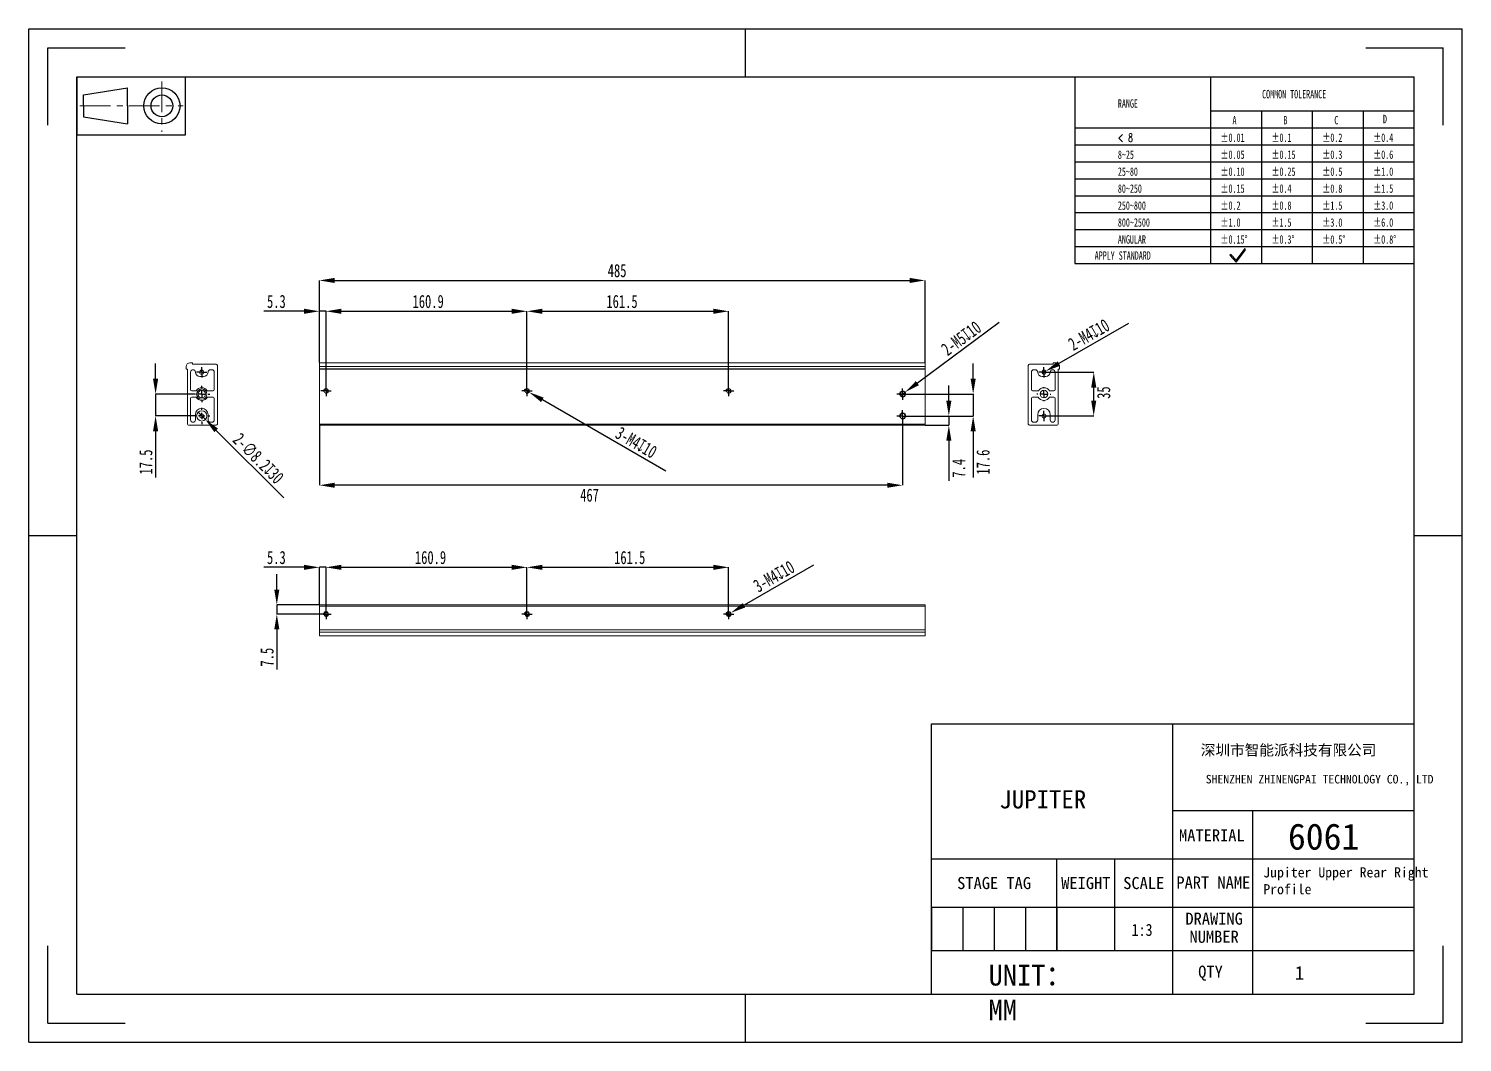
# Model space of a CAD drawing. Header units: millimetres. Extents: x 369 to 752, y 5 to 275.
import ezdxf

# ---------------------------------------------------------------- set-up
doc = ezdxf.new("R2010")
doc.units = ezdxf.units.MM
doc.header["$PDSIZE"] = -1
doc.linetypes.add('CENTER', pattern=[10.16, 6.35, -1.27, 1.27, -1.27])
doc.linetypes.add('CENTERX2', pattern=[20.32, 12.7, -2.54, 2.54, -2.54])
doc.layers.add('DEFAULT_1', color=7, linetype='CENTER', lineweight=18)
doc.layers.add('尺寸线层', color=3, linetype='Continuous', lineweight=18)
doc.layers.add('图框', color=7, linetype='Continuous')
doc.styles.add('SLDTEXTSTYLE4', font='TXT', dxfattribs={"width": 0.7})
doc.styles.add('SLDTEXTSTYLE5', font='TXT', dxfattribs={"width": 0.642857, "bigfont": 'bigfont'})
doc.styles.add('TEXTSTYLE_2', font='')
doc.styles.add('TEXTSTYLE_3', font='')
doc.styles.get('TEXTSTYLE_2').set_extended_font_data('宋体')
doc.styles.get('TEXTSTYLE_3').set_extended_font_data('宋体')
doc.dimstyles.new('SLDDIMSTYLE0', dxfattribs={"dimtxt": 3.5, "dimasz": 4.08, "dimexe": 0, "dimexo": 0.0625, "dimgap": 0.875, "dimtad": 2, "dimdec": 1, "dimlfac": 3, "dimrnd": 1e-09, "dimzin": 12, "dimdsep": 46, "dimtxsty": 'SLDTEXTSTYLE4', "dimsah": 1, "dimcen": 0.09, "dimadec": 0, "dimazin": 3, "dimtfac": 1, "dimtdec": 1, "dimtofl": 0, "dimtmove": 0, "dimatfit": 3, "dimfxl": 1, "dimfrac": 2, "dimtolj": 1, "dimtzin": 12, "dimarcsym": 0})
doc.dimstyles.new('SLDDIMSTYLE1', dxfattribs={"dimtxt": 3.5, "dimasz": 4.08, "dimexe": 0, "dimexo": 0.0625, "dimgap": 0.875, "dimtad": 2, "dimdec": 1, "dimlfac": 3, "dimrnd": 1e-09, "dimzin": 12, "dimdsep": 46, "dimtxsty": 'SLDTEXTSTYLE4', "dimsah": 1, "dimcen": 0.09, "dimadec": 0, "dimazin": 3, "dimtfac": 1, "dimtdec": 1, "dimtmove": 0, "dimatfit": 0, "dimfxl": 1, "dimfrac": 2, "dimtolj": 1, "dimtzin": 12, "dimarcsym": 0})
doc.dimstyles.new('SLDDIMSTYLE2', dxfattribs={"dimtxt": 3.5, "dimasz": 4.08, "dimexe": 0, "dimexo": 0.0625, "dimgap": 0.875, "dimtad": 2, "dimdec": 1, "dimlfac": 3, "dimrnd": 1e-09, "dimzin": 12, "dimdsep": 46, "dimtxsty": 'SLDTEXTSTYLE4', "dimblk1": 'NONE', "dimsah": 1, "dimcen": 0, "dimadec": 0, "dimazin": 3, "dimtfac": 1, "dimtdec": 1, "dimtmove": 0, "dimatfit": 3, "dimldrblk": 'NONE', "dimfxl": 1, "dimfrac": 2, "dimtolj": 1, "dimtzin": 12, "dimarcsym": 0})
doc.dimstyles.new('SLDDIMSTYLE3', dxfattribs={"dimtxt": 3.5, "dimasz": 4.08, "dimexe": 0, "dimexo": 0.0625, "dimgap": 0.875, "dimtad": 2, "dimdec": 1, "dimlfac": 3, "dimrnd": 1e-09, "dimzin": 12, "dimdsep": 46, "dimtxsty": 'SLDTEXTSTYLE4', "dimblk1": 'NONE', "dimsah": 1, "dimcen": 0, "dimadec": 0, "dimazin": 3, "dimtfac": 1, "dimtdec": 1, "dimtmove": 0, "dimatfit": 3, "dimldrblk": 'NONE', "dimfxl": 1, "dimfrac": 2, "dimtolj": 1, "dimtzin": 12, "dimarcsym": 0})

# ---------------------------------------------------------------- blocks, each defined once
blk = doc.blocks.new('_D')
at = {"layer": 'Defpoints', "color": 0, "transparency": 16777216}
for p in [(608.19, 208.26), (446.53, 186.26), (608.19, 186.26)]:
    blk.add_point(p, dxfattribs=at)
at = {"layer": '图框', "color": 0, "lineweight": -2, "transparency": 16777216}
for p, q in [((446.53, 186.32), (446.53, 208.26)), ((450.61, 208.26), (604.11, 208.26)), ((608.19, 186.32), (608.19, 208.26))]:
    blk.add_line(p, q, dxfattribs=at)
at = {"layer": '图框', "color": 0, "transparency": 16777216}
for points in [[(450.61, 208.94), (450.61, 207.58), (446.53, 208.26)], [(604.11, 208.94), (604.11, 207.58), (608.19, 208.26)]]:
    blk.add_solid(points, dxfattribs=at)
at = {"layer": '图框', "color": 0, "transparency": 16777216, "insert": (525.99, 212.64), "char_height": 3.5, "attachment_point": 2, "style": 'SLDTEXTSTYLE4'}
blk.add_mtext('\\A1;485', dxfattribs=at)
blk = doc.blocks.new('_D_1')
at = {"layer": 'Defpoints', "color": 0, "transparency": 16777216}
for p in [(446.53, 200.03), (446.53, 186.26), (448.29, 178.76)]:
    blk.add_point(p, dxfattribs=at)
at = {"layer": '图框', "color": 0, "lineweight": -2, "transparency": 16777216}
for p, q in [((442.45, 200.03), (431.72, 200.03)), ((446.53, 186.32), (446.53, 200.03)), ((448.29, 200.03), (446.53, 200.03)), ((448.29, 178.82), (448.29, 200.03)), ((452.37, 200.03), (456.45, 200.03))]:
    blk.add_line(p, q, dxfattribs=at)
at = {"layer": '图框', "color": 0, "transparency": 16777216}
for points in [[(442.45, 200.71), (442.45, 199.35), (446.53, 200.03)], [(452.37, 200.71), (452.37, 199.35), (448.29, 200.03)]]:
    blk.add_solid(points, dxfattribs=at)
at = {"layer": '图框', "color": 0, "transparency": 16777216, "insert": (435.04, 204.41), "char_height": 3.5, "attachment_point": 2, "style": 'SLDTEXTSTYLE4'}
blk.add_mtext('\\A1;5.3', dxfattribs=at)
blk = doc.blocks.new('_D_2')
at = {"layer": 'Defpoints', "color": 0, "transparency": 16777216}
for p in [(501.93, 200.03), (448.29, 178.76), (501.93, 178.76)]:
    blk.add_point(p, dxfattribs=at)
at = {"layer": '图框', "color": 0, "lineweight": -2, "transparency": 16777216}
for p, q in [((448.29, 178.82), (448.29, 200.03)), ((452.37, 200.03), (497.85, 200.03)), ((501.93, 178.82), (501.93, 200.03))]:
    blk.add_line(p, q, dxfattribs=at)
at = {"layer": '图框', "color": 0, "transparency": 16777216}
for points in [[(452.37, 200.71), (452.37, 199.35), (448.29, 200.03)], [(497.85, 200.71), (497.85, 199.35), (501.93, 200.03)]]:
    blk.add_solid(points, dxfattribs=at)
at = {"layer": '图框', "color": 0, "transparency": 16777216, "insert": (475.56, 204.41), "char_height": 3.5, "attachment_point": 2, "style": 'SLDTEXTSTYLE4'}
blk.add_mtext('\\A1;160.9', dxfattribs=at)
blk = doc.blocks.new('_D_3')
at = {"layer": 'Defpoints', "color": 0, "transparency": 16777216}
for p in [(555.76, 200.03), (501.93, 178.76), (555.76, 178.76)]:
    blk.add_point(p, dxfattribs=at)
at = {"layer": '图框', "color": 0, "lineweight": -2, "transparency": 16777216}
for p, q in [((501.93, 178.82), (501.93, 200.03)), ((506.01, 200.03), (551.68, 200.03)), ((555.76, 178.82), (555.76, 200.03))]:
    blk.add_line(p, q, dxfattribs=at)
at = {"layer": '图框', "color": 0, "transparency": 16777216}
for points in [[(506.01, 200.71), (506.01, 199.35), (501.93, 200.03)], [(551.68, 200.71), (551.68, 199.35), (555.76, 200.03)]]:
    blk.add_solid(points, dxfattribs=at)
at = {"layer": '图框', "color": 0, "transparency": 16777216, "insert": (527.3, 204.41), "char_height": 3.5, "attachment_point": 2, "style": 'SLDTEXTSTYLE4'}
blk.add_mtext('\\A1;161.5', dxfattribs=at)
blk = doc.blocks.new('_D_4')
at = {"layer": 'Defpoints', "color": 0, "transparency": 16777216}
for p in [(446.53, 169.59), (602.19, 172.06), (446.53, 153.59)]:
    blk.add_point(p, dxfattribs=at)
at = {"layer": '图框', "color": 0, "lineweight": -2, "transparency": 16777216}
for p, q in [((446.53, 169.53), (446.53, 153.59)), ((602.19, 172), (602.19, 153.59)), ((598.11, 153.59), (450.61, 153.59))]:
    blk.add_line(p, q, dxfattribs=at)
at = {"layer": '图框', "color": 0, "transparency": 16777216}
for points in [[(450.61, 154.27), (450.61, 152.91), (446.53, 153.59)], [(598.11, 154.27), (598.11, 152.91), (602.19, 153.59)]]:
    blk.add_solid(points, dxfattribs=at)
at = {"layer": '图框', "color": 0, "transparency": 16777216, "insert": (518.63, 152.72), "char_height": 3.5, "attachment_point": 2, "style": 'SLDTEXTSTYLE4'}
blk.add_mtext('\\A1;467', dxfattribs=at)
blk = doc.blocks.new('_D_5')
at = {"layer": 'Defpoints', "color": 0, "transparency": 16777216}
for p in [(602.19, 177.93), (621.04, 177.93), (602.19, 172.06)]:
    blk.add_point(p, dxfattribs=at)
at = {"layer": '图框', "color": 0, "lineweight": -2, "transparency": 16777216}
for p, q in [((621.04, 182.01), (621.04, 186.09)), ((602.25, 177.93), (621.04, 177.93)), ((621.04, 177.93), (621.04, 172.06)), ((602.25, 172.06), (621.04, 172.06)), ((621.04, 167.98), (621.04, 155.62))]:
    blk.add_line(p, q, dxfattribs=at)
at = {"layer": '图框', "color": 0, "transparency": 16777216}
for points in [[(620.36, 182.01), (621.72, 182.01), (621.04, 177.93)], [(620.36, 167.98), (621.72, 167.98), (621.04, 172.06)]]:
    blk.add_solid(points, dxfattribs=at)
at = {"layer": '图框', "color": 0, "transparency": 16777216, "insert": (621.91, 159.76), "char_height": 3.5, "attachment_point": 2, "rotation": 90, "style": 'SLDTEXTSTYLE4'}
blk.add_mtext('\\A1;17.6', dxfattribs=at)
blk = doc.blocks.new('_D_6')
at = {"layer": 'Defpoints', "color": 0, "transparency": 16777216}
for p in [(602.19, 172.06), (608.19, 169.59), (614.54, 169.59)]:
    blk.add_point(p, dxfattribs=at)
at = {"layer": '图框', "color": 0, "lineweight": -2, "transparency": 16777216}
for p, q in [((614.54, 176.14), (614.54, 180.22)), ((602.25, 172.06), (614.54, 172.06)), ((608.25, 169.59), (614.54, 169.59)), ((614.54, 172.06), (614.54, 169.59)), ((614.54, 165.51), (614.54, 154.78))]:
    blk.add_line(p, q, dxfattribs=at)
at = {"layer": '图框', "color": 0, "transparency": 16777216}
for points in [[(613.86, 176.14), (615.22, 176.14), (614.54, 172.06)], [(613.86, 165.51), (615.22, 165.51), (614.54, 169.59)]]:
    blk.add_solid(points, dxfattribs=at)
at = {"layer": '图框', "color": 0, "transparency": 16777216, "insert": (615.42, 158.11), "char_height": 3.5, "attachment_point": 2, "rotation": 90, "style": 'SLDTEXTSTYLE4'}
blk.add_mtext('\\A1;7.4', dxfattribs=at)
blk = doc.blocks.new('_D_7')
at = {"layer": 'Defpoints', "color": 0, "transparency": 16777216}
for p in [(501.35, 179.09), (502.5, 178.43)]:
    blk.add_point(p, dxfattribs=at)
at = {"layer": '图框', "color": 0, "lineweight": -2, "transparency": 16777216}
for p, q in [((501.35, 179.09), (502.5, 178.43)), ((539.01, 157.35), (506.04, 176.39))]:
    blk.add_line(p, q, dxfattribs=at)
at = {"layer": '图框', "color": 0, "transparency": 16777216}
blk.add_solid([(506.38, 176.98), (505.7, 175.8), (502.5, 178.43)], dxfattribs=at)
at = {"layer": '图框', "color": 0, "transparency": 16777216, "insert": (526.97, 169.44), "char_height": 3.5, "attachment_point": 1, "rotation": 330, "style": 'SLDTEXTSTYLE4'}
blk.add_mtext('\\A1;3-M4{\\fGDT|b0|i0|c134|p2;x}10', dxfattribs=at)
blk = doc.blocks.new('_NONE')
blk = doc.blocks.new('_D_8')
at = {"layer": 'Defpoints', "color": 0, "transparency": 16777216}
for p in [(601.52, 177.43), (602.86, 178.42)]:
    blk.add_point(p, dxfattribs=at)
at = {"layer": '图框', "color": 0, "lineweight": -2, "transparency": 16777216}
for p, q in [((628.01, 197), (606.14, 180.85)), ((601.52, 177.43), (602.86, 178.42))]:
    blk.add_line(p, q, dxfattribs=at)
at = {"layer": '图框', "color": 0, "transparency": 16777216}
blk.add_solid([(605.74, 181.39), (606.55, 180.3), (602.86, 178.42)], dxfattribs=at)
at = {"layer": '图框', "color": 0, "transparency": 16777216, "insert": (612.12, 190.8), "char_height": 3.5, "attachment_point": 1, "rotation": 36.4561, "style": 'SLDTEXTSTYLE4'}
blk.add_mtext('\\A1;2-M5{\\fGDT|b0|i0|c134|p2;x}10', dxfattribs=at)
blk = doc.blocks.new('SW_CENTERMARKSYMBOL_0')
at = {"layer": '图框', "color": 0}
for p, q in [((-0.83, 0), (-1.53, 0)), ((0, 0), (-0.83, 0)), ((0, 0.83), (0, 1.53)), ((0, 0), (0, 0.83)), ((0, 0), (0, -0.83)), ((0, 0), (0.83, 0)), ((0.83, 0), (1.53, 0)), ((0, -0.83), (0, -1.53))]:
    blk.add_line(p, q, dxfattribs=at)
blk = doc.blocks.new('SW_CENTERMARKSYMBOL_1')
at = {"layer": '图框', "color": 0}
for p, q in [((-0.83, 0), (-1.53, 0)), ((0, 0), (-0.83, 0)), ((0, 0.83), (0, 1.53)), ((0, 0), (0, 0.83)), ((0, 0), (0, -0.83)), ((0, 0), (0.83, 0)), ((0.83, 0), (1.53, 0)), ((0, -0.83), (0, -1.53))]:
    blk.add_line(p, q, dxfattribs=at)
blk = doc.blocks.new('SW_CENTERMARKSYMBOL_2')
at = {"layer": '图框', "color": 0}
for p, q in [((-0.83, 0), (-1.38, 0)), ((0, 0), (-0.83, 0)), ((0, 0.83), (0, 1.38)), ((0, 0), (0, 0.83)), ((0, 0), (0, -0.83)), ((0, 0), (0.83, 0)), ((0.83, 0), (1.38, 0)), ((0, -0.83), (0, -1.38))]:
    blk.add_line(p, q, dxfattribs=at)
blk = doc.blocks.new('SW_CENTERMARKSYMBOL_3')
at = {"layer": '图框', "color": 0}
for p, q in [((-0.83, 0), (-1.38, 0)), ((0, 0), (-0.83, 0)), ((0, 0.83), (0, 1.38)), ((0, 0), (0, 0.83)), ((0, 0), (0, -0.83)), ((0, 0), (0.83, 0)), ((0.83, 0), (1.38, 0)), ((0, -0.83), (0, -1.38))]:
    blk.add_line(p, q, dxfattribs=at)
blk = doc.blocks.new('SW_CENTERMARKSYMBOL_4')
at = {"layer": '图框', "color": 0}
for p, q in [((-0.83, 0), (-1.38, 0)), ((0, 0), (-0.83, 0)), ((0, 0.83), (0, 1.38)), ((0, 0), (0, 0.83)), ((0, 0), (0, -0.83)), ((0, 0), (0.83, 0)), ((0.83, 0), (1.38, 0)), ((0, -0.83), (0, -1.38))]:
    blk.add_line(p, q, dxfattribs=at)
blk = doc.blocks.new('_D_9')
at = {"layer": 'Defpoints', "color": 0, "transparency": 16777216}
for p in [(402.8, 177.93), (412.92, 177.93), (412.92, 172.09)]:
    blk.add_point(p, dxfattribs=at)
at = {"layer": '图框', "color": 0, "lineweight": -2, "transparency": 16777216}
for p, q in [((402.8, 182.01), (402.8, 186.09)), ((412.86, 177.93), (402.8, 177.93)), ((402.8, 177.93), (402.8, 172.09)), ((412.86, 172.09), (402.8, 172.09)), ((402.8, 168.01), (402.8, 155.65))]:
    blk.add_line(p, q, dxfattribs=at)
at = {"layer": '图框', "color": 0, "transparency": 16777216}
for points in [[(402.12, 182.01), (403.48, 182.01), (402.8, 177.93)], [(402.12, 168.01), (403.48, 168.01), (402.8, 172.09)]]:
    blk.add_solid(points, dxfattribs=at)
at = {"layer": '图框', "color": 0, "transparency": 16777216, "insert": (398.43, 159.79), "char_height": 3.5, "attachment_point": 2, "rotation": 90, "style": 'SLDTEXTSTYLE4'}
blk.add_mtext('\\A1;17.5', dxfattribs=at)
blk = doc.blocks.new('_D_10')
at = {"layer": 'Defpoints', "color": 0, "transparency": 16777216}
for p in [(414.16, 173.06), (416.09, 171.13)]:
    blk.add_point(p, dxfattribs=at)
at = {"layer": '图框', "color": 0, "lineweight": -2, "transparency": 16777216}
for p, q in [((414.16, 173.06), (416.09, 171.13)), ((437.01, 150.2), (418.97, 168.24))]:
    blk.add_line(p, q, dxfattribs=at)
at = {"layer": '图框', "color": 0, "transparency": 16777216}
blk.add_solid([(419.46, 168.72), (418.49, 167.76), (416.09, 171.13)], dxfattribs=at)
at = {"layer": '图框', "color": 0, "transparency": 16777216, "insert": (425.62, 167.88), "char_height": 3.5, "attachment_point": 1, "rotation": 315, "style": 'SLDTEXTSTYLE4'}
blk.add_mtext('\\A1;2-∅8.2{\\fGDT;x}30', dxfattribs=at)
blk = doc.blocks.new('SW_CENTERMARKSYMBOL_5')
at = {"layer": '图框', "color": 0}
for p, q in [((-1.67, 0), (-2.2, 0)), ((0, 0), (-0.83, 0)), ((0, 1.67), (0, 2.2)), ((0, 0), (0, 0.83)), ((0, 0), (0, -0.83)), ((0, 0), (0.83, 0)), ((1.67, 0), (2.2, 0)), ((0, -1.67), (0, -2.2))]:
    blk.add_line(p, q, dxfattribs=at)
blk = doc.blocks.new('SW_CENTERMARKSYMBOL_6')
at = {"layer": '图框', "color": 0}
for p, q in [((-1.67, 0), (-2.2, 0)), ((0, 0), (-0.83, 0)), ((0, 1.67), (0, 2.2)), ((0, 0), (0, 0.83)), ((0, 0), (0, -0.83)), ((0, 0), (0.83, 0)), ((1.67, 0), (2.2, 0)), ((0, -1.67), (0, -2.2))]:
    blk.add_line(p, q, dxfattribs=at)
blk = doc.blocks.new('SW_CENTERMARKSYMBOL_7')
at = {"layer": '图框', "color": 0}
for p, q in [((-0.83, 0), (-1.38, 0)), ((0, 0), (-0.83, 0)), ((0, 0.83), (0, 1.38)), ((0, 0), (0, 0.83)), ((0, 0), (0, -0.83)), ((0, 0), (0.83, 0)), ((0.83, 0), (1.38, 0)), ((0, -0.83), (0, -1.38))]:
    blk.add_line(p, q, dxfattribs=at)
blk = doc.blocks.new('_D_11')
at = {"layer": 'Defpoints', "color": 0, "transparency": 16777216}
for p in [(640.4, 184.04), (639.45, 183.49)]:
    blk.add_point(p, dxfattribs=at)
at = {"layer": '图框', "color": 0, "lineweight": -2, "transparency": 16777216}
for p, q in [((662.49, 196.79), (643.93, 186.08)), ((639.45, 183.49), (640.4, 184.04))]:
    blk.add_line(p, q, dxfattribs=at)
at = {"layer": '图框', "color": 0, "transparency": 16777216}
blk.add_solid([(643.59, 186.66), (644.27, 185.49), (640.4, 184.04)], dxfattribs=at)
at = {"layer": '图框', "color": 0, "transparency": 16777216, "insert": (646, 192.41), "char_height": 3.5, "attachment_point": 1, "rotation": 30, "style": 'SLDTEXTSTYLE4'}
blk.add_mtext('\\A1;2-M4{\\fGDT;x}10', dxfattribs=at)
blk = doc.blocks.new('_D_12')
at = {"layer": 'Defpoints', "color": 0, "transparency": 16777216}
for p in [(641.31, 183.76), (653.22, 183.76), (641.31, 172.09)]:
    blk.add_point(p, dxfattribs=at)
at = {"layer": '图框', "color": 0, "lineweight": -2, "transparency": 16777216}
for p, q in [((641.37, 183.76), (653.22, 183.76)), ((653.22, 176.17), (653.22, 179.68)), ((641.37, 172.09), (653.22, 172.09))]:
    blk.add_line(p, q, dxfattribs=at)
at = {"layer": '图框', "color": 0, "transparency": 16777216}
for points in [[(652.54, 179.68), (653.9, 179.68), (653.22, 183.76)], [(652.54, 176.17), (653.9, 176.17), (653.22, 172.09)]]:
    blk.add_solid(points, dxfattribs=at)
at = {"layer": '图框', "color": 0, "transparency": 16777216, "insert": (654.1, 178.31), "char_height": 3.5, "attachment_point": 2, "rotation": 90, "style": 'SLDTEXTSTYLE4'}
blk.add_mtext('\\A1;35', dxfattribs=at)
blk = doc.blocks.new('SW_CENTERMARKSYMBOL_8')
at = {"layer": '图框', "color": 0}
for p, q in [((-0.83, 0), (-1.38, 0)), ((0, 0), (-0.83, 0)), ((0, 0.83), (0, 1.38)), ((0, 0), (0, 0.83)), ((0, 0), (0, -0.83)), ((0, 0), (0.83, 0)), ((0.83, 0), (1.38, 0)), ((0, -0.83), (0, -1.38))]:
    blk.add_line(p, q, dxfattribs=at)
blk = doc.blocks.new('SW_CENTERMARKSYMBOL_9')
at = {"layer": '图框', "color": 0}
for p, q in [((-1.67, 0), (-1.87, 0)), ((0, 0), (-0.83, 0)), ((0, 1.67), (0, 1.87)), ((0, 0), (0, 0.83)), ((0, 0), (0, -0.83)), ((0, 0), (0.83, 0)), ((1.67, 0), (1.87, 0)), ((0, -1.67), (0, -1.87))]:
    blk.add_line(p, q, dxfattribs=at)
blk = doc.blocks.new('SW_CENTERMARKSYMBOL_10')
at = {"layer": '图框', "color": 0}
for p, q in [((-0.83, 0), (-1.38, 0)), ((0, 0), (-0.83, 0)), ((0, 0.83), (0, 1.38)), ((0, 0), (0, 0.83)), ((0, 0), (0, -0.83)), ((0, 0), (0.83, 0)), ((0.83, 0), (1.38, 0)), ((0, -0.83), (0, -1.38))]:
    blk.add_line(p, q, dxfattribs=at)
blk = doc.blocks.new('_D_13')
at = {"layer": 'Defpoints', "color": 0, "transparency": 16777216}
for p in [(448.29, 131.68), (446.53, 121.68), (448.29, 119.18)]:
    blk.add_point(p, dxfattribs=at)
at = {"layer": '图框', "color": 0, "lineweight": -2, "transparency": 16777216}
for p, q in [((442.45, 131.68), (431.72, 131.68)), ((446.53, 121.74), (446.53, 131.68)), ((448.29, 131.68), (446.53, 131.68)), ((448.29, 119.24), (448.29, 131.68)), ((452.37, 131.68), (456.45, 131.68))]:
    blk.add_line(p, q, dxfattribs=at)
at = {"layer": '图框', "color": 0, "transparency": 16777216}
for points in [[(442.45, 132.36), (442.45, 131), (446.53, 131.68)], [(452.37, 132.36), (452.37, 131), (448.29, 131.68)]]:
    blk.add_solid(points, dxfattribs=at)
at = {"layer": '图框', "color": 0, "transparency": 16777216, "insert": (435.04, 136.06), "char_height": 3.5, "attachment_point": 2, "style": 'SLDTEXTSTYLE4'}
blk.add_mtext('\\A1;5.3', dxfattribs=at)
blk = doc.blocks.new('_D_14')
at = {"layer": 'Defpoints', "color": 0, "transparency": 16777216}
for p in [(501.93, 131.68), (448.29, 119.18), (501.93, 119.18)]:
    blk.add_point(p, dxfattribs=at)
at = {"layer": '图框', "color": 0, "lineweight": -2, "transparency": 16777216}
for p, q in [((448.29, 119.24), (448.29, 131.68)), ((452.37, 131.68), (497.85, 131.68)), ((501.93, 119.24), (501.93, 131.68))]:
    blk.add_line(p, q, dxfattribs=at)
at = {"layer": '图框', "color": 0, "transparency": 16777216}
for points in [[(452.37, 132.36), (452.37, 131), (448.29, 131.68)], [(497.85, 132.36), (497.85, 131), (501.93, 131.68)]]:
    blk.add_solid(points, dxfattribs=at)
at = {"layer": '图框', "color": 0, "transparency": 16777216, "insert": (476.19, 136.06), "char_height": 3.5, "attachment_point": 2, "style": 'SLDTEXTSTYLE4'}
blk.add_mtext('\\A1;160.9', dxfattribs=at)
blk = doc.blocks.new('_D_15')
at = {"layer": 'Defpoints', "color": 0, "transparency": 16777216}
for p in [(555.76, 131.68), (501.93, 119.18), (555.76, 119.18)]:
    blk.add_point(p, dxfattribs=at)
at = {"layer": '图框', "color": 0, "lineweight": -2, "transparency": 16777216}
for p, q in [((501.93, 119.24), (501.93, 131.68)), ((506.01, 131.68), (551.68, 131.68)), ((555.76, 119.24), (555.76, 131.68))]:
    blk.add_line(p, q, dxfattribs=at)
at = {"layer": '图框', "color": 0, "transparency": 16777216}
for points in [[(506.01, 132.36), (506.01, 131), (501.93, 131.68)], [(551.68, 132.36), (551.68, 131), (555.76, 131.68)]]:
    blk.add_solid(points, dxfattribs=at)
at = {"layer": '图框', "color": 0, "transparency": 16777216, "insert": (529.36, 136.06), "char_height": 3.5, "attachment_point": 2, "style": 'SLDTEXTSTYLE4'}
blk.add_mtext('\\A1;161.5', dxfattribs=at)
blk = doc.blocks.new('_D_16')
at = {"layer": 'Defpoints', "color": 0, "transparency": 16777216}
for p in [(435.16, 121.68), (446.53, 121.68), (448.29, 119.18)]:
    blk.add_point(p, dxfattribs=at)
at = {"layer": '图框', "color": 0, "lineweight": -2, "transparency": 16777216}
for p, q in [((435.16, 125.76), (435.16, 129.84)), ((446.46, 121.68), (435.16, 121.68)), ((435.16, 121.68), (435.16, 119.18)), ((448.23, 119.18), (435.16, 119.18)), ((435.16, 115.1), (435.16, 104.37))]:
    blk.add_line(p, q, dxfattribs=at)
at = {"layer": '图框', "color": 0, "transparency": 16777216}
for points in [[(434.48, 125.76), (435.84, 125.76), (435.16, 121.68)], [(434.48, 115.1), (435.84, 115.1), (435.16, 119.18)]]:
    blk.add_solid(points, dxfattribs=at)
at = {"layer": '图框', "color": 0, "transparency": 16777216, "insert": (430.79, 107.7), "char_height": 3.5, "attachment_point": 2, "rotation": 90, "style": 'SLDTEXTSTYLE4'}
blk.add_mtext('\\A1;7.5', dxfattribs=at)
blk = doc.blocks.new('_D_17')
at = {"layer": 'Defpoints', "color": 0, "transparency": 16777216}
for p in [(555.18, 118.85), (556.34, 119.52)]:
    blk.add_point(p, dxfattribs=at)
at = {"layer": '图框', "color": 0, "lineweight": -2, "transparency": 16777216}
for p, q in [((578.42, 132.27), (559.87, 121.56)), ((555.18, 118.85), (556.34, 119.52))]:
    blk.add_line(p, q, dxfattribs=at)
at = {"layer": '图框', "color": 0, "transparency": 16777216}
blk.add_solid([(559.53, 122.14), (560.21, 120.97), (556.34, 119.52)], dxfattribs=at)
at = {"layer": '图框', "color": 0, "transparency": 16777216, "insert": (561.94, 127.89), "char_height": 3.5, "attachment_point": 1, "rotation": 30, "style": 'SLDTEXTSTYLE4'}
blk.add_mtext('\\A1;3-M4{\\fGDT|b0|i0|c134|p2;x}10', dxfattribs=at)
blk = doc.blocks.new('SW_CENTERMARKSYMBOL_11')
at = {"layer": '图框', "color": 0}
for p, q in [((-0.83, 0), (-1.38, 0)), ((0, 0), (-0.83, 0)), ((0, 0.83), (0, 1.38)), ((0, 0), (0, 0.83)), ((0, 0), (0, -0.83)), ((0, 0), (0.83, 0)), ((0.83, 0), (1.38, 0)), ((0, -0.83), (0, -1.38))]:
    blk.add_line(p, q, dxfattribs=at)
blk = doc.blocks.new('SW_CENTERMARKSYMBOL_12')
at = {"layer": '图框', "color": 0}
for p, q in [((-0.83, 0), (-1.38, 0)), ((0, 0), (-0.83, 0)), ((0, 0.83), (0, 1.38)), ((0, 0), (0, 0.83)), ((0, 0), (0, -0.83)), ((0, 0), (0.83, 0)), ((0.83, 0), (1.38, 0)), ((0, -0.83), (0, -1.38))]:
    blk.add_line(p, q, dxfattribs=at)
blk = doc.blocks.new('SW_CENTERMARKSYMBOL_13')
at = {"layer": '图框', "color": 0}
for p, q in [((-0.83, 0), (-1.38, 0)), ((0, 0), (-0.83, 0)), ((0, 0.83), (0, 1.38)), ((0, 0), (0, 0.83)), ((0, 0), (0, -0.83)), ((0, 0), (0.83, 0)), ((0.83, 0), (1.38, 0)), ((0, -0.83), (0, -1.38))]:
    blk.add_line(p, q, dxfattribs=at)
blk = doc.blocks.new('96_1')
at = {"color": 7, "linetype": 'Continuous'}
for p, q in [((-11.25, 6), (-11.25, -6)), ((11.25, -6), (11.25, 6)), ((-9.93, 2.25), (-0.82, 3.75)), ((-0.82, 0), (-0.82, 3.75)), ((-9.93, 0), (-9.93, 2.25)), ((-9.93, 0), (-9.93, -2.25)), ((-0.82, 0), (-0.82, -3.75)), ((-9.93, -2.25), (-0.82, -3.75)), ((-11.25, -6), (11.25, -6))]:
    blk.add_line(p, q, dxfattribs=at)
for radius in [3.75, 2.25]:
    blk.add_circle((6.34, 0), radius, dxfattribs=at)
at = {"layer": 'DEFAULT_1', "color": 1, "linetype": 'CENTER'}
for p, q in [((6.34, 5.05), (6.34, -5.36)), ((-10.64, 0), (10.74, 0))]:
    blk.add_line(p, q, dxfattribs=at)

msp = doc.modelspace()

# ---------------------------------------------------------------- linework, layer by layer
at = {"color": 7, "linetype": 'Continuous'}
for p, q in [((368.923, 4.882), (368.923, 275.467)), ((368.923, 275.467), (751.608, 275.467)), ((560.266, 262.582), (560.266, 275.467)), ((751.608, 4.882), (751.608, 275.467)), ((374.077, 249.697), (374.077, 270.313)), ((374.077, 270.313), (394.693, 270.313)), ((725.838, 270.313), (746.454, 270.313)), ((746.454, 249.697), (746.454, 270.313)), ((381.808, 17.767), (381.808, 262.582)), ((381.808, 262.582), (738.723, 262.582)), ((738.723, 17.767), (738.723, 262.582)), ((368.923, 140.175), (381.808, 140.175)), ((738.723, 140.175), (751.608, 140.175)), ((374.077, 10.036), (374.077, 30.652)), ((746.454, 10.036), (746.454, 30.652)), ((381.808, 17.767), (738.723, 17.767)), ((560.266, 4.882), (560.266, 17.767)), ((374.077, 10.036), (394.693, 10.036)), ((725.838, 10.036), (746.454, 10.036)), ((368.923, 4.882), (751.608, 4.882))]:
    msp.add_line(p, q, dxfattribs=at)
for p, q in [((648.15, 262.582), (648.15, 212.767)), ((684.379, 262.582), (684.379, 212.767)), ((684.379, 253.525), (738.723, 253.525)), ((697.965, 253.525), (697.965, 212.767)), ((711.551, 253.525), (711.551, 212.767)), ((725.137, 253.525), (725.137, 212.767)), ((648.15, 248.996), (738.723, 248.996)), ((648.15, 244.468), (738.723, 244.468)), ((648.15, 239.939), (738.723, 239.939)), ((648.15, 235.41), (738.723, 235.41)), ((648.15, 230.882), (738.723, 230.882)), ((648.15, 226.353), (738.723, 226.353)), ((648.15, 221.825), (738.723, 221.825)), ((648.15, 217.296), (738.723, 217.296)), ((689.85, 215.221), (689.581, 214.979)), ((689.581, 214.979), (691.278, 213.094)), ((691.25, 213.667), (689.85, 215.221)), ((693.581, 216.828), (691.25, 213.667)), ((691.278, 213.094), (693.764, 216.466)), ((693.764, 216.466), (693.581, 216.828)), ((648.15, 212.767), (738.723, 212.767)), ((691.278, 213.094), (691.25, 213.667)), ((691.25, 213.667), (691.278, 213.094))]:
    msp.add_line(p, q)
at = {"color": 7, "linetype": 'Continuous', "lineweight": 15}
for p, q in [((410.956, 185.261), (410.956, 184.661)), ((411.023, 184.594), (411.29, 184.594)), ((411.29, 184.594), (411.29, 169.927)), ((412.556, 186.261), (411.956, 186.261)), ((412.118, 183.77), (412.118, 179.129)), ((412.623, 185.927), (412.623, 186.194)), ((418.956, 185.927), (412.623, 185.927)), ((417.794, 184.438), (417.46, 184.438)), ((418.462, 179.129), (418.462, 183.77)), ((419.29, 169.927), (419.29, 185.594)), ((608.192, 186.261), (446.525, 186.261)), ((446.525, 185.261), (446.525, 186.261)), ((608.192, 185.261), (446.525, 185.261)), ((446.525, 184.661), (446.525, 185.261)), ((446.525, 184.661), (608.192, 184.661)), ((446.525, 184.661), (446.525, 184.594)), ((608.192, 184.594), (446.525, 184.594)), ((446.525, 169.927), (446.525, 184.594)), ((608.192, 186.261), (608.192, 185.261)), ((608.192, 185.261), (608.192, 184.661)), ((608.192, 184.661), (608.192, 184.594)), ((608.192, 184.594), (608.192, 169.927)), ((635.757, 185.594), (635.757, 169.927)), ((642.424, 185.927), (636.09, 185.927)), ((636.585, 179.129), (636.585, 183.77)), ((637.253, 184.438), (637.587, 184.438)), ((642.424, 186.194), (642.424, 185.927)), ((643.09, 186.261), (642.49, 186.261)), ((642.929, 183.77), (642.929, 179.129)), ((643.757, 169.927), (643.757, 184.594)), ((643.757, 184.594), (644.024, 184.594)), ((644.09, 184.661), (644.09, 185.261)), ((415.624, 182.601), (414.622, 182.601)), ((639.423, 182.601), (640.425, 182.601)), ((412.118, 176.793), (412.118, 171.083)), ((412.451, 178.795), (413.658, 178.795)), ((413.62, 177.126), (412.451, 177.126)), ((416.588, 178.795), (418.128, 178.795)), ((418.128, 177.126), (416.625, 177.126)), ((418.462, 171.083), (418.462, 176.793)), ((636.585, 171.083), (636.585, 176.793)), ((638.459, 178.795), (636.918, 178.795)), ((636.918, 177.126), (638.421, 177.126)), ((642.595, 178.795), (641.389, 178.795)), ((641.426, 177.126), (642.595, 177.126)), ((642.929, 176.793), (642.929, 171.083)), ((413.454, 171.083), (413.454, 172.419)), ((416.792, 172.419), (416.792, 171.083)), ((638.254, 172.419), (638.254, 171.083)), ((641.593, 171.083), (641.593, 172.419)), ((411.623, 169.594), (418.956, 169.594)), ((417.46, 170.415), (417.794, 170.415)), ((446.525, 169.927), (608.192, 169.927)), ((446.525, 169.927), (446.525, 169.594)), ((608.192, 169.594), (446.525, 169.594)), ((608.192, 169.927), (608.192, 169.594)), ((636.09, 169.594), (643.424, 169.594)), ((637.587, 170.415), (637.253, 170.415)), ((446.525, 121.682), (608.192, 121.682)), ((446.525, 121.682), (446.525, 121.349)), ((608.192, 121.349), (446.525, 121.349)), ((446.525, 115.016), (446.525, 121.349)), ((448.804, 118.98), (447.78, 118.98)), ((502.437, 118.98), (501.414, 118.98)), ((556.27, 118.98), (555.247, 118.98)), ((608.192, 121.682), (608.192, 121.349)), ((608.192, 121.349), (608.192, 115.016)), ((446.525, 115.016), (608.192, 115.016)), ((446.525, 115.016), (446.525, 114.949)), ((608.192, 114.949), (446.525, 114.949)), ((446.525, 114.349), (446.525, 114.949)), ((608.192, 115.016), (608.192, 114.949)), ((608.192, 114.949), (608.192, 114.349)), ((608.192, 114.349), (446.525, 114.349)), ((446.525, 113.349), (446.525, 114.349)), ((608.192, 113.349), (446.525, 113.349)), ((608.192, 114.349), (608.192, 113.349))]:
    msp.add_line(p, q, dxfattribs=at)
at = {"color": 2, "linetype": 'Continuous'}
for p, q in [((609.873, 53.845), (609.873, 89.923)), ((609.873, 53.845), (609.873, 89.923)), ((609.873, 89.923), (674.298, 89.923)), ((674.298, 40.96), (674.298, 89.923)), ((674.298, 66.73), (674.298, 89.923)), ((674.298, 89.923), (738.723, 89.923)), ((674.298, 53.845), (674.298, 89.923)), ((738.723, 66.73), (738.723, 89.923)), ((674.298, 66.73), (738.723, 66.73)), ((695.588, 66.73), (695.588, 17.767)), ((738.723, 40.96), (738.723, 66.73)), ((609.873, 17.767), (609.873, 53.845)), ((609.873, 53.845), (674.298, 53.845)), ((609.873, 40.96), (609.873, 53.845)), ((609.873, 53.845), (643.374, 53.845)), ((643.374, 40.96), (643.374, 53.845)), ((643.374, 40.96), (643.374, 53.845)), ((643.374, 53.845), (674.298, 53.845)), ((658.836, 40.96), (658.836, 53.845)), ((674.298, 53.845), (738.723, 53.845)), ((674.298, 40.96), (674.298, 53.845)), ((609.873, 29.364), (609.873, 40.96)), ((609.873, 40.96), (643.374, 40.96)), ((609.873, 40.96), (643.374, 40.96)), ((609.873, 40.96), (643.374, 40.96)), ((609.873, 40.96), (609.873, 29.364)), ((618.248, 40.96), (618.248, 29.364)), ((626.623, 40.96), (626.623, 29.364)), ((634.998, 40.96), (634.998, 29.364)), ((643.374, 29.364), (643.374, 40.96)), ((643.374, 29.364), (643.374, 40.96)), ((643.374, 40.96), (674.298, 40.96)), ((643.374, 40.96), (674.298, 40.96)), ((643.374, 40.96), (643.374, 29.364)), ((658.836, 29.364), (658.836, 40.96)), ((674.298, 17.767), (674.298, 40.96)), ((674.298, 40.96), (738.723, 40.96)), ((674.298, 40.96), (738.723, 40.96)), ((674.298, 29.364), (674.298, 40.96)), ((738.723, 17.767), (738.723, 40.96)), ((609.873, 17.767), (609.873, 29.364)), ((609.873, 29.364), (674.298, 29.364)), ((609.873, 29.364), (643.374, 29.364)), ((609.873, 29.364), (643.374, 29.364)), ((643.374, 29.364), (674.298, 29.364)), ((674.298, 17.767), (674.298, 29.364)), ((674.298, 29.364), (738.723, 29.364)), ((506.793, 17.767), (537.717, 17.767)), ((537.717, 17.767), (558.333, 17.767)), ((558.333, 17.767), (589.257, 17.767)), ((589.257, 17.767), (609.873, 17.767)), ((609.873, 17.767), (674.298, 17.767)), ((674.298, 17.767), (738.723, 17.767))]:
    msp.add_line(p, q, dxfattribs=at)
at = {"color": 7, "linetype": 'Continuous', "lineweight": 15}
for centre, radius in [((415.123, 183.761), 0.55), ((639.924, 183.761), 0.55), ((415.123, 177.927), 1.367), ((415.123, 177.927), 1.033), ((448.292, 178.761), 0.55), ((501.925, 178.761), 0.55), ((555.759, 178.761), 0.55), ((602.192, 177.927), 0.7), ((639.924, 177.927), 1.033), ((415.123, 172.094), 1.367), ((415.123, 172.094), 0.55), ((602.192, 172.061), 0.7), ((639.924, 172.094), 0.55), ((448.292, 119.182), 0.55), ((501.925, 119.182), 0.55), ((555.759, 119.182), 0.55)]:
    msp.add_circle(centre, radius, dxfattribs=at)
for centre, radius, start, end in [((411.956, 185.261), 1, 90, 180), ((411.023, 184.661), 0.0667, 180, 270), ((412.786, 183.77), 0.668, 0, 180), ((412.556, 186.194), 0.0667, 0, 90), ((414.622, 183.77), 1.169, 180, 270), ((415.624, 183.77), 1.169, 270, 0), ((417.46, 183.77), 0.668, 90, 180), ((417.794, 183.77), 0.668, 0, 90), ((418.956, 185.594), 0.333, 0, 90), ((636.09, 185.594), 0.333, 90, 180), ((637.253, 183.77), 0.668, 90, 180), ((637.587, 183.77), 0.668, 0, 90), ((639.423, 183.77), 1.169, 180, 270), ((640.425, 183.77), 1.169, 270, 0), ((642.261, 183.77), 0.668, 0, 180), ((642.49, 186.194), 0.0667, 90, 180), ((643.09, 185.261), 1, 0, 90), ((644.024, 184.661), 0.0667, 270, 0), ((412.451, 179.129), 0.333, 180, 270), ((412.451, 176.793), 0.333, 90, 180), ((415.123, 177.927), 1.703, 208.07249, 331.92751), ((415.123, 177.927), 1.703, 30.65077, 149.34923), ((418.128, 179.129), 0.333, 270, 0), ((418.128, 176.793), 0.333, 0, 90), ((636.918, 179.129), 0.333, 180, 270), ((636.918, 176.793), 0.333, 90, 180), ((639.924, 177.927), 1.703, 208.07249, 331.92751), ((639.924, 177.927), 1.703, 30.65077, 149.34923), ((642.595, 179.129), 0.333, 270, 0), ((642.595, 176.793), 0.333, 0, 90), ((415.123, 172.419), 1.669, 0, 180), ((639.924, 172.419), 1.669, 0, 180), ((411.623, 169.927), 0.333, 180, 270), ((412.786, 171.083), 0.668, 180, 0), ((417.46, 171.083), 0.668, 180, 270), ((417.794, 171.083), 0.668, 270, 0), ((418.956, 169.927), 0.333, 270, 0), ((636.09, 169.927), 0.333, 180, 270), ((637.253, 171.083), 0.668, 180, 270), ((637.587, 171.083), 0.668, 270, 0), ((642.261, 171.083), 0.668, 180, 0), ((643.424, 169.927), 0.333, 270, 0)]:
    msp.add_arc(centre, radius, start, end, dxfattribs=at)
at = {"color": 7, "linetype": 'Continuous', "lineweight": 0}
for centre, radius in [((448.292, 178.761), 0.667), ((501.925, 178.761), 0.667), ((555.759, 178.761), 0.667), ((602.192, 177.927), 0.833), ((602.192, 172.061), 0.833), ((448.292, 119.182), 0.667), ((501.925, 119.182), 0.667), ((555.759, 119.182), 0.667)]:
    msp.add_arc(centre, radius, 255, 195, dxfattribs=at)
at = {"color": 7, "linetype": 'Continuous', "lineweight": 15}
for points, knots in [([(447.749, 178.849), (447.834, 178.874), (447.92, 178.893), (448.054, 178.915), (448.1, 178.921), (448.194, 178.93), (448.243, 178.933), (448.344, 178.933), (448.393, 178.93), (448.487, 178.92), (448.532, 178.914), (448.665, 178.893), (448.751, 178.873), (448.835, 178.849)], [0, 0, 0, 0, 0.25, 0.25, 0.375, 0.375, 0.5, 0.5, 0.625, 0.625, 0.75, 0.75, 1, 1, 1, 1]), ([(501.383, 178.849), (501.467, 178.874), (501.554, 178.893), (501.688, 178.915), (501.733, 178.921), (501.827, 178.93), (501.876, 178.933), (501.977, 178.933), (502.027, 178.93), (502.121, 178.92), (502.166, 178.914), (502.298, 178.893), (502.384, 178.873), (502.468, 178.849)], [0, 0, 0, 0, 0.25, 0.25, 0.375, 0.375, 0.5, 0.5, 0.625, 0.625, 0.75, 0.75, 1, 1, 1, 1]), ([(555.216, 178.849), (555.305, 178.872), (555.445, 178.906), (555.631, 178.929), (555.774, 178.934), (556.006, 178.921), (556.171, 178.881), (556.302, 178.849)], [0, 0, 0, 0, 0.2607647, 0.4099328, 0.5124226, 0.6150946, 1, 1, 1, 1])]:
    msp.add_open_spline(points, degree=3, knots=knots, dxfattribs=at)

# ---------------------------------------------------------------- block references
at = {"color": 2, "linetype": 'Continuous', "xscale": 1.288499418886255, "yscale": 1.288499418886255, "zscale": 1.288499418886255}
msp.add_blockref('96_1', (396.317, 254.871), dxfattribs=at)
at = {"layer": '图框'}
for name, p in [('SW_CENTERMARKSYMBOL_7', (415.123, 183.761)), ('SW_CENTERMARKSYMBOL_10', (639.924, 183.761)), ('SW_CENTERMARKSYMBOL_6', (415.123, 177.927)), ('SW_CENTERMARKSYMBOL_4', (448.292, 178.761)), ('SW_CENTERMARKSYMBOL_2', (501.925, 178.761)), ('SW_CENTERMARKSYMBOL_3', (555.759, 178.761)), ('SW_CENTERMARKSYMBOL_1', (602.192, 177.927)), ('SW_CENTERMARKSYMBOL_9', (639.924, 177.927)), ('SW_CENTERMARKSYMBOL_5', (415.123, 172.094)), ('SW_CENTERMARKSYMBOL_0', (602.192, 172.061)), ('SW_CENTERMARKSYMBOL_8', (639.924, 172.094)), ('SW_CENTERMARKSYMBOL_12', (448.292, 119.182)), ('SW_CENTERMARKSYMBOL_11', (501.925, 119.182)), ('SW_CENTERMARKSYMBOL_13', (555.759, 119.182))]:
    msp.add_blockref(name, p, dxfattribs=at)

# ---------------------------------------------------------------- texts
at = {"attachment_point": 1}
for s, insert, char_height, width, style in [('RANGE', (659.669, 256.612), 2.246, 22.05942, 'SLDTEXTSTYLE4'), ('COMMON TOLERANCE', (698.161, 259.113), 2.24599, 73.94176, 'SLDTEXTSTYLE4'), ('A', (690.261, 252.168), 2.246, 3.245, 'SLDTEXTSTYLE4'), ('B', (703.847, 252.168), 2.246, 3.19312, 'SLDTEXTSTYLE4'), ('C', (717.433, 252.168), 2.246, 3.23085, 'SLDTEXTSTYLE4'), ('D', (730.417, 252.473), 2.246, 3.19312, 'SLDTEXTSTYLE4'), ('< 8', (659.669, 247.499), 2.246, 10.7794, 'SLDTEXTSTYLE5'), ('%%P0.01', (687.066, 247.499), 2.246, 15.72506, 'SLDTEXTSTYLE4'), ('%%P0.1', (700.652, 247.499), 2.246, 11.79144, 'SLDTEXTSTYLE4'), ('%%P0.2', (714.238, 247.499), 2.246, 13.41394, 'SLDTEXTSTYLE4'), ('%%P0.4', (727.824, 247.499), 2.246, 13.36206, 'SLDTEXTSTYLE4'), ('8~25', (659.669, 242.97), 2.246, 17.39473, 'SLDTEXTSTYLE4'), ('%%P0.05', (687.066, 242.97), 2.246, 17.34757, 'SLDTEXTSTYLE4'), ('%%P0.15', (700.652, 242.97), 2.246, 16.5599, 'SLDTEXTSTYLE4'), ('%%P0.3', (714.238, 242.97), 2.246, 13.41394, 'SLDTEXTSTYLE4'), ('%%P0.6', (727.824, 242.97), 2.246, 13.41394, 'SLDTEXTSTYLE4'), ('25~80', (659.669, 238.442), 2.246, 21.32836, 'SLDTEXTSTYLE4'), ('%%P0.10', (687.066, 238.442), 2.246, 15.77695, 'SLDTEXTSTYLE4'), ('%%P0.25', (700.652, 238.442), 2.246, 18.13052, 'SLDTEXTSTYLE4'), ('%%P0.5', (714.238, 238.442), 2.246, 13.41394, 'SLDTEXTSTYLE4'), ('%%P1.0', (727.824, 238.442), 2.246, 11.84332, 'SLDTEXTSTYLE4'), ('80~250', (659.669, 233.913), 2.246, 25.26198, 'SLDTEXTSTYLE4'), ('%%P0.15', (687.066, 233.913), 2.246, 16.5599, 'SLDTEXTSTYLE4'), ('%%P0.4', (700.652, 233.913), 2.246, 13.36206, 'SLDTEXTSTYLE4'), ('%%P0.8', (714.238, 233.913), 2.246, 13.41394, 'SLDTEXTSTYLE4'), ('%%P1.5', (727.824, 233.913), 2.246, 12.62627, 'SLDTEXTSTYLE4'), ('250~800', (659.669, 229.384), 2.246, 29.1956, 'SLDTEXTSTYLE4'), ('%%P0.2', (687.066, 229.384), 2.246, 13.41394, 'SLDTEXTSTYLE4'), ('%%P0.8', (700.652, 229.384), 2.246, 13.41394, 'SLDTEXTSTYLE4'), ('%%P1.5', (714.238, 229.384), 2.246, 12.62627, 'SLDTEXTSTYLE4'), ('%%P3.0', (727.824, 229.384), 2.246, 13.41394, 'SLDTEXTSTYLE4'), ('800~2500', (659.669, 224.856), 2.246, 33.12923, 'SLDTEXTSTYLE4'), ('%%P1.0', (687.066, 224.856), 2.246, 11.84332, 'SLDTEXTSTYLE4'), ('%%P1.5', (700.652, 224.856), 2.246, 12.62627, 'SLDTEXTSTYLE4'), ('%%P3.0', (714.238, 224.856), 2.246, 13.41394, 'SLDTEXTSTYLE4'), ('%%P6.0', (727.824, 224.856), 2.246, 13.41394, 'SLDTEXTSTYLE4'), ('ANGULAR', (659.669, 220.327), 2.246, 31.54446, 'SLDTEXTSTYLE4'), ('%%P0.15%%D', (687.066, 220.327), 2.246, 19.72472, 'SLDTEXTSTYLE4'), ('%%P0.3%%D', (700.652, 220.327), 2.246, 16.57876, 'SLDTEXTSTYLE4'), ('%%P0.5%%D', (714.238, 220.327), 2.246, 16.57876, 'SLDTEXTSTYLE4'), ('%%P0.8%%D', (727.824, 220.327), 2.246, 16.57876, 'SLDTEXTSTYLE4'), ('APPLY STANDARD', (653.475, 216.029), 2.24599, 64.56049, 'SLDTEXTSTYLE4')]:
    msp.add_mtext(s, dxfattribs=dict(at, insert=insert, char_height=char_height, width=width, style=style))
at = {"color": 7, "linetype": 'Continuous', "insert": (705.235, 84.327), "char_height": 2.86391, "width": 67.94821, "attachment_point": 2, "style": 'TEXTSTYLE_2'}
msp.add_mtext('深圳市智能派科技有限公司', dxfattribs=at)
at = {"color": 7, "linetype": 'Continuous', "attachment_point": 2, "line_spacing_factor": 0.9, "style": 'TEXTSTYLE_3'}
for s, insert, char_height, width in [('MATERIAL\\P ', (684.748, 61.745), 3.2212, 46.56486), ('STAGE TAG ', (626.623, 49.013), 3.2212, 38.95697), ('WEIGHT', (651.105, 49.013), 3.2212, 14.15588), ('SCALE', (666.567, 49.013), 3.2212, 14.15588), ('PART NAME', (685.141, 49.16), 3.2212, 26.98848), ('DRAWING NUMBER', (685.356, 39.506), 3.22125, 26.98848), ('QTY', (684.391, 25.353), 3.2212, 35.95561)]:
    msp.add_mtext(s, dxfattribs=dict(at, insert=insert, char_height=char_height, width=width))
at = {"insert": (663.323, 33.234), "char_height": 3.22125, "width": 7.72133, "attachment_point": 7}
msp.add_mtext('{\\W0.85;1:3}', dxfattribs=at)
at = {"layer": '尺寸线层', "attachment_point": 1}
for s, insert, char_height, width in [('SHENZHEN ZHINENGPAI TECHNOLOGY CO., LTD', (683.128, 76.273), 2.29113, 64.82652), ('JUPITER', (628.025, 72.192), 4.8671, 39.72038), ('6061', (705.064, 63.311), 7, 24.85263), ('UNIT：MM', (625.14, 25.626), 5.5885, 21.66224)]:
    msp.add_mtext(s, dxfattribs=dict(at, insert=insert, char_height=char_height, width=width))
at = {"layer": '尺寸线层', "linetype": 'CENTERX2', "insert": (698.486, 51.608), "char_height": 3.6, "width": 45.60353, "attachment_point": 1}
msp.add_mtext('{\\H0.75x;Jupiter Upper Rear Right Profile}', dxfattribs=at)
at = {"layer": '尺寸线层', "ltscale": 0.2, "insert": (706.888, 25.243), "char_height": 3.65, "width": 21.89288, "attachment_point": 1}
msp.add_mtext('1\\P\\P', dxfattribs=at)

# ---------------------------------------------------------------- dimensions: what is measured, and where the dimension line sits
at = {"layer": '图框', "color": 3}
for base, p1, p2, dimstyle, picture, middle in [((608.192, 208.261), (446.525, 186.261), (608.192, 186.261), 'SLDDIMSTYLE0', '_D', (525.993, 208.261)), ((446.525, 200.032), (448.292, 178.761), (446.525, 186.261), 'SLDDIMSTYLE1', '_D_1', (435.04, 200.032)), ((501.925, 200.032), (448.292, 178.761), (501.925, 178.761), 'SLDDIMSTYLE0', '_D_2', (475.565, 200.032)), ((555.759, 200.032), (501.925, 178.761), (555.759, 178.761), 'SLDDIMSTYLE0', '_D_3', (527.304, 200.032)), ((446.525, 153.594), (602.192, 172.061), (446.525, 169.594), 'SLDDIMSTYLE0', '_D_4', (518.634, 153.594)), ((448.292, 131.682), (446.525, 121.682), (448.292, 119.182), 'SLDDIMSTYLE1', '_D_13', (435.04, 131.682)), ((501.925, 131.682), (448.292, 119.182), (501.925, 119.182), 'SLDDIMSTYLE0', '_D_14', (476.188, 131.682)), ((555.759, 131.682), (501.925, 119.182), (555.759, 119.182), 'SLDDIMSTYLE0', '_D_15', (529.364, 131.682))]:
    dim = msp.add_linear_dim(base=base, p1=p1, p2=p2, dimstyle=dimstyle, dxfattribs=at)
    dim.commit()
    dim.dimension.update_dxf_attribs({"geometry": picture, "text_midpoint": middle, "dimtype": 160})
for p1, p2, text, picture, middle in [((601.522, 177.432), (602.862, 178.423), '2-M5{\\fGDT|b0|i0|c134|p2;x}10', '_D_8', (621.039, 191.851)), ((501.348, 179.094), (502.503, 178.427), '3-M4{\\fGDT|b0|i0|c134|p2;x}10', '_D_7', (531.501, 161.685))]:
    dim = msp.add_diameter_dim_2p(p1=p1, p2=p2, text=text, dimstyle='SLDDIMSTYLE2', dxfattribs=at)
    dim.commit()
    dim.dimension.update_dxf_attribs({"geometry": picture, "text_midpoint": middle, "dimtype": 163})
dim = msp.add_diameter_dim_2p(p1=(639.447, 183.486), p2=(640.4, 184.036), text='2-M4{\\fGDT;x}10', dimstyle='SLDDIMSTYLE3', override={"dimpost": '<>'}, dxfattribs=at)
dim.commit()
dim.dimension.update_dxf_attribs({"geometry": '_D_11', "text_midpoint": (653.647, 194.757)})
for base, p1, p2, picture, middle in [((402.803, 177.927), (412.923, 172.094), (412.923, 177.927), '_D_9', (402.803, 159.792)), ((621.039, 177.927), (602.192, 172.061), (602.192, 177.927), '_D_5', (621.039, 159.759)), ((653.224, 183.761), (641.307, 172.094), (641.307, 183.761), '_D_12', (653.224, 178.311)), ((614.541, 169.594), (602.192, 172.061), (608.192, 169.594), '_D_6', (614.541, 158.109)), ((435.164, 121.682), (448.292, 119.182), (446.525, 121.682), '_D_16', (435.164, 107.697))]:
    dim = msp.add_linear_dim(base=base, p1=p1, p2=p2, angle=90, dimstyle='SLDDIMSTYLE1', dxfattribs=at)
    dim.commit()
    dim.dimension.update_dxf_attribs({"geometry": picture, "text_midpoint": middle, "dimtype": 160})
for p1, p2, text, picture, middle in [((414.156, 173.06), (416.089, 171.128), '2-<>{\\fGDT;x}30', '_D_10', (431.318, 159.663)), ((555.181, 118.849), (556.336, 119.516), '3-M4{\\fGDT|b0|i0|c134|p2;x}10', '_D_17', (569.583, 130.237))]:
    dim = msp.add_diameter_dim_2p(p1=p1, p2=p2, text=text, dimstyle='SLDDIMSTYLE2', dxfattribs=at)
    dim.commit()
    dim.dimension.update_dxf_attribs({"geometry": picture, "text_midpoint": middle})

doc.saveas('drawing.dxf')
